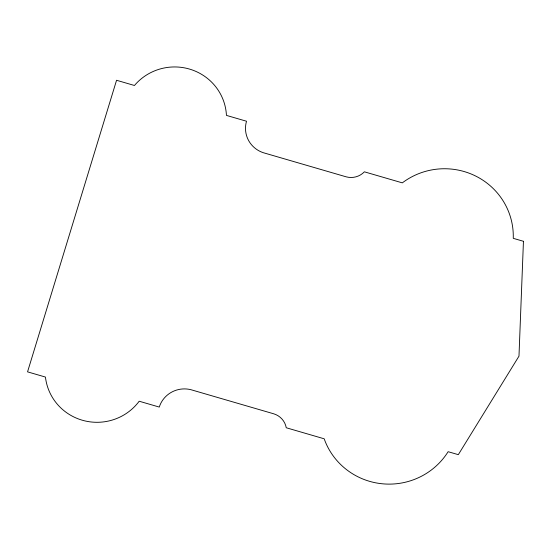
<?xml version="1.0" encoding="UTF-8"?>
<svg xmlns="http://www.w3.org/2000/svg" width="551" height="551" viewBox="0 0 551 551"><rect width="100%" height="100%" fill="white"/><g stroke="black" fill="none" stroke-linecap="round" stroke-linejoin="round"><path stroke-width="0.83" d="M523.45 241.297L518.98 356.16L458.315 454.665L448.121 451.703A68.985 67.67 -4.7 0 1 381.871 483.744A68.985 67.67 -4.7 0 1 324.188 438.796L286.251 427.755A18.204 17.859 -4.7 0 0 273.854 413.842L191.066 389.743A26.248 25.745 -4.7 0 0 159.267 407.072L139.189 401.224A52.042 51.05 -4.7 0 1 83.793 420.633A52.042 51.05 -4.7 0 1 45.444 377.063L27.55 371.856L116.557 80.274L134.451 85.488A52.042 51.05 -4.7 0 1 190.97 69.529A52.042 51.05 -4.7 0 1 226.44 115.393L246.517 121.234A26.248 25.745 -4.7 0 0 263.419 152.737L346.2 176.837A18.204 17.859 -4.7 0 0 364.376 171.822L402.32 182.863A68.985 67.67 -4.7 0 1 475.782 176.1A68.985 67.67 -4.7 0 1 513.256 238.335L523.45 241.297"/></g></svg>
